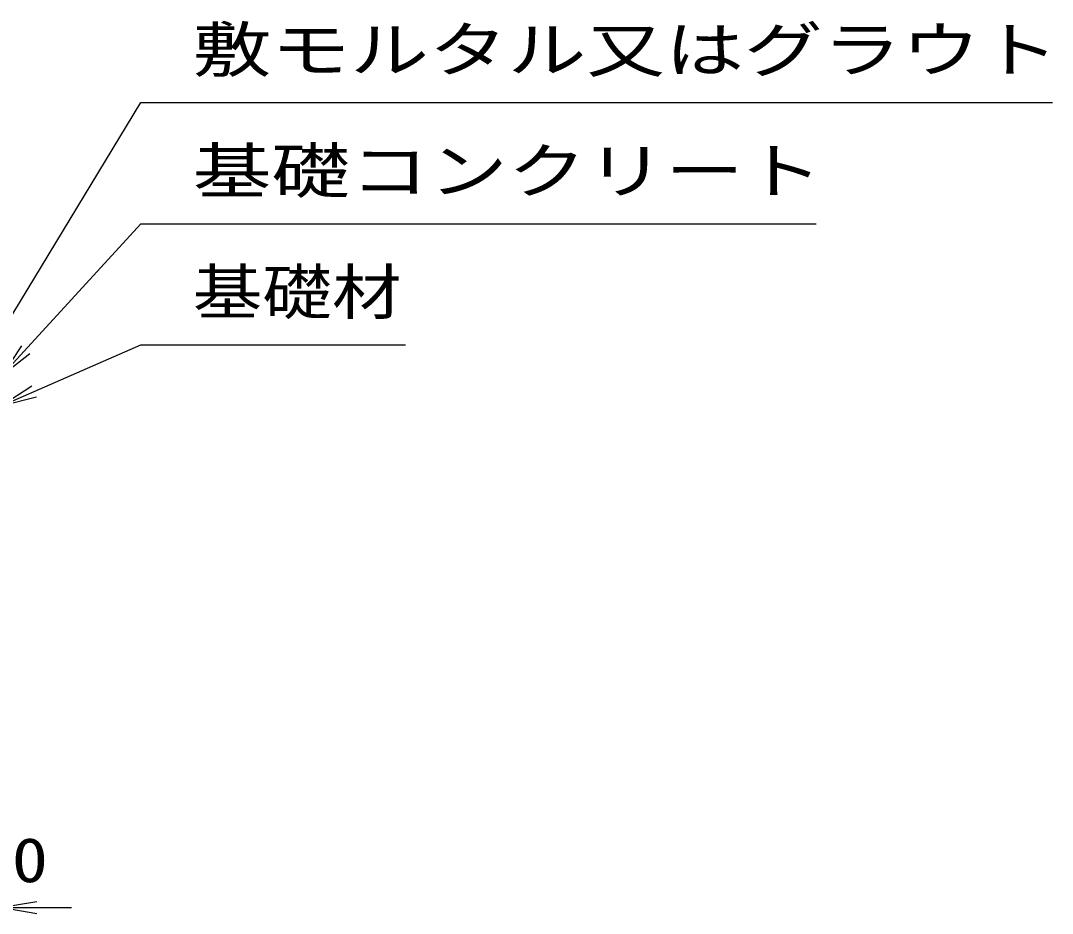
# Model space of a CAD drawing. Units: millimetres at full size; details may follow other scales. Extents: x 0 to 84100, y 0 to 59400.
# Drawn here: x 46506 to 52468, y 29137 to 34293 of the extents above; entities that cross this region are included whole.
import ezdxf
from ezdxf.enums import TextEntityAlignment as Align

# ---------------------------------------------------------------- set-up
doc = ezdxf.new("R2010")
doc.units = ezdxf.units.MM
doc.layers.add('D-STR-DIM', color=7, linetype='Continuous', lineweight=25)
doc.layers.add('D-STR-TXT', color=7, linetype='Continuous', lineweight=25)
doc.styles.add('ＭＳ ゴシック', font='')
doc.styles.get('ＭＳ ゴシック').set_extended_font_data('MS Gothic')

# ---------------------------------------------------------------- blocks, each defined once
blk = doc.blocks.new('open_arrow')
at = {"color": 0, "linetype": 'Continuous', "lineweight": -2}
blk.add_lwpolyline([(7.5, 1.25), (0, 0), (7.5, -1.25)], dxfattribs=at)

msp = doc.modelspace()

# ---------------------------------------------------------------- linework, layer by layer
at = {"layer": 'D-STR-DIM'}
msp.add_line((45900, 29170), (46800, 29170), dxfattribs=at)
at = {"layer": 'D-STR-TXT'}
for points in [[(46300, 32335), (47200, 33820), (47400, 33820), (52467.513, 33820)], [(46400, 32245), (47200, 33120), (47400, 33120), (51103.046, 33120)], [(46400, 32070), (47200, 32420), (47400, 32420), (48729.442, 32420)]]:
    msp.add_lwpolyline(points, dxfattribs=at)

# ---------------------------------------------------------------- block references
at = {"layer": 'D-STR-DIM', "xscale": 26.7, "yscale": 26.7}
msp.add_blockref('open_arrow', (46400, 29170), dxfattribs=at)
at = {"layer": 'D-STR-TXT', "xscale": 26.7, "yscale": 26.7}
for p, rotation in [((46400, 32245), 47.6), ((46400, 32070), 23.6)]:
    msp.add_blockref('open_arrow', p, dxfattribs=dict(at, rotation=rotation))

# ---------------------------------------------------------------- texts
at = {"layer": 'D-STR-DIM', "style": 'ＭＳ ゴシック', "width": 1.2}
msp.add_text('100', height=256.6, dxfattribs=at).set_placement((46350, 29445), align=Align.MIDDLE_CENTER)
at = {"layer": 'D-STR-TXT', "style": 'ＭＳ ゴシック'}
for s, width, p in [('敷モルタル又はグラウト', 1.3, (47500, 33920)), ('基礎コンクリート', 1.3, (47500, 33220)), ('基礎材', 1.15, (47500, 32520))]:
    msp.add_text(s, height=256.6, dxfattribs=dict(at, width=width)).set_placement(p, align=Align.BOTTOM_LEFT)

doc.saveas('drawing.dxf')
